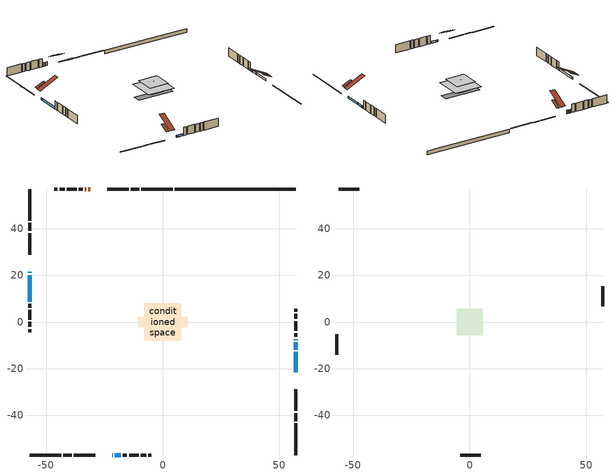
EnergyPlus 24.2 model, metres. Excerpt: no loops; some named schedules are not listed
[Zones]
conditioned space
 floor outside (Floor1 construction): -3.98,-3.98 -3.98,3.98 3.98,3.98 3.98,-3.98 z0.91
 floor adiabatic (AdiabaticFloorConstruction): -7.97,-7.97 -7.97,7.97 7.97,7.97 7.97,-7.97 z3.35
 floor foundation (Slab1 construction): -10.71,-2.23 -10.71,2.23 10.71,2.23 10.71,-2.23 z-1.32
 wall outside (RimJoist1 construction): 4.32,57.01 -9.21,57.01 / -57.01,-57.01 -43.48,-57.01 / -57.01,57.01 -57.01,43.48 / 57.01,-57.01 57.01,-43.48 z0.91:1.21
 wall outside (RimJoist2 construction): -10.14,57.01 -13.68,57.01 / -42.55,-57.01 -39.01,-57.01 / -57.01,42.55 -57.01,39.01 / 57.01,-42.55 57.01,-39.01 z0.91:1.21
 wall outside (RimJoist3 construction): -14.6,57.01 -23.85,57.01 / -38.08,-57.01 -28.84,-57.01 / -57.01,38.08 -57.01,28.84 / 57.01,-38.08 57.01,-28.84 z0.91:1.21
 wall outside (AdiabaticWallConstruction 1): -31.06,57.01 -31.94,57.01 / -32.86,57.01 -33.37,57.01 z0.91:2.94
 wall outside (AdiabaticWallConstruction): -57.01,21.63 -57.01,21 / 57.01,-21.63 57.01,-12.79 / 57.01,-11.86 57.01,-8.66 / 57.01,-7.73 57.01,-7.32 / -21.63,-57.01 -21.42,-57.01 / -20.5,-57.01 -17.97,-57.01 / -57.01,20.08 -57.01,8.71 z0.91:2.13
 wall outside (Wall1 construction): -34.3,57.01 -35.97,57.01 / -17.04,-57.01 -15.37,-57.01 / -57.01,7.78 -57.01,6.11 / 57.01,-6.39 57.01,-4.72 z0.91:5.79
 wall outside (Wall2 construction): -36.9,57.01 -41.08,57.01 / -14.44,-57.01 -10.26,-57.01 / -57.01,5.18 -57.01,1.01 / 57.01,-3.79 57.01,0.38 z0.91:5.79
 wall outside (Wall3 construction): -42.01,57.01 -44.19,57.01 / -9.33,-57.01 -7.15,-57.01 / -57.01,0.08 -57.01,-2.11 / 57.01,1.31 57.01,3.5 z0.91:5.79
 wall outside (Wall4 construction): -45.12,57.01 -46.41,57.01 / -6.22,-57.01 -4.93,-57.01 / -57.01,-3.04 -57.01,-4.33 / 57.01,4.43 57.01,5.72 z0.91:5.79
 wall foundation (FoundationWall1 construction): 5.25,57.01,-1.32 5.25,57.01,0.91 51.83,57.01,0.91 51.83,57.01,0.77 57.01,57.01,0.77 57.01,57.01,-1.32
 window (WindowConstruction 4): -57.01,21.63 -57.01,21 z0.91:2.13
 window (WindowConstruction 3): 57.01,-21.63 57.01,-12.79 z0.91:2.13
 window (WindowConstruction): 57.01,-11.86 57.01,-8.66 z0.91:2.13
 window (WindowConstruction 5): 57.01,-7.73 57.01,-7.32 z0.91:2.13
 window (WindowConstruction 6): -21.63,-57.01 -21.42,-57.01 z0.91:2.13
 window (WindowConstruction 1): -20.5,-57.01 -17.97,-57.01 z0.91:2.13
 window (WindowConstruction 2): -57.01,20.08 -57.01,8.71 z0.91:2.13
 door (Door): -31.06,57.01 -31.94,57.01 z0.91:2.94
 door (Door 1): -32.87,57.01 -33.37,57.01 z0.91:2.94
 ceiling adiabatic (AdiabaticFloorConstruction): 7.97,-7.97 7.97,7.97 -7.97,7.97 -7.97,-7.97 z3.35
 roof outside (Roof1 construction): -26.19,57.01,5.79 -26.19,51.96,8.31 -24.78,51.96,8.31 -24.78,57.01,5.79; -26.5,-57.01,5.79 -26.5,-51.96,8.31 -27.91,-51.96,8.31 -27.91,-57.01,5.79; -57.01,26.5,5.79 -51.96,26.5,8.31 -51.96,27.91,8.31 -57.01,27.91,5.79; 57.01,-26.5,5.79 51.96,-26.5,8.31 51.96,-27.91,8.31 57.01,-27.91,5.79
attic - vented
 floor to conditioned space (Floor2 construction Reversed): -5.64,-5.64 -5.64,5.64 5.64,5.64 5.64,-5.64 z5.79
 floor to conditioned space (Floor3 construction Reversed): -0.84,-0.84 -0.84,0.84 0.84,0.84 0.84,-0.84 z5.79
 wall outside (Wall5 construction): -47.34,57.01 -56.08,57.01 / -4,-57.01 4.74,-57.01 / -57.01,-5.26 -57.01,-13.99 / 57.01,6.65 57.01,15.38 z0.91:5.79
 roof outside (Roof2 construction): -30.13,57.01,5.79 -30.13,46.23,11.18 -27.12,46.23,11.18 -27.12,57.01,5.79; -22.56,-57.01,5.79 -22.56,-46.23,11.18 -25.57,-46.23,11.18 -25.57,-57.01,5.79; -57.01,22.56,5.79 -46.23,22.56,11.18 -46.23,25.57,11.18 -57.01,25.57,5.79; 57.01,-22.56,5.79 46.23,-22.56,11.18 46.23,-25.57,11.18 57.01,-25.57,5.79
[Building]
Building 1: Terrain=Suburbs
[Site:Location]
Montreal Mirabel Intl AP_QC: Latitude {deg}=45.68; Longitude {deg}=-74.03; Time Zone {hr}=-5; Elevation {m}=82; Keep Site Location Information=Yes
[Site:GroundTemperature:Shallow]
0.642858, -1.75623, -1.94836, -0.80987, 3.76054, 8.30966, 12.2535, 14.7518, 14.9641, 12.9321, 9.08883, 4.67926
[Site:WaterMainsTemperature]
Calculation Method=Schedule; Temperature Schedule=mains temperature schedule
[Material] Roughness=Rough; Thermal Absorptance=0.9
Name | Thickness {m} | Conductivity {W/m-K} | Density {kg/m3} | Specific Heat {J/kg-K} | Solar Absorptance | Visible Absorptance
asphalt or fiberglass shingles | 0.00635 | 0.162714 | 1121.4 | 1465.45 | 0.84 | 0.84
ceiling loosefill ins | 0.169333 | 0.0480833 | 16.02 | 1046.75 | 0.7 | 0.7
ceiling stud and cavity | 0.1397 | 0.130919 | 65.682 | 1177.47 | 0.7 | 0.7
ceiling stud and cavity 1 | 0.1397 | 0.132449 | 65.682 | 1177.47 | 0.7 | 0.7
concrete 4.0 in. | 0.1016 | 1.803125 | 2242.8 | 837.4 | 0.7 | 0.7
concrete 8.0 in. | 0.2032 | 1.803125 | 2242.8 | 837.4 | 0.7 | 0.7
door material | 0.04445 | 0.053851 | 512.64 | 1214.23 | 0.7 | 0.7
exterior vertical ins | 0.061077 | 0.029427 | 32.04 | 1214.23 | 0.7 | 0.7
floor covering | 0.0127 | 0.0433444 | 54.468 | 1339.84 | 0.6 | 0.6
floor rigid ins; rim joist rigid ins; roof rigid ins; wall rigid ins | 0.051816 | 0.029427 | 32.04 | 1214.23 | 0.7 | 0.7
floor rigid ins 1; wall rigid ins 1 | 0.512978 | 0.029427 | 32.04 | 1214.23 | 0.7 | 0.7
floor stud and cavity | 0.1397 | 0.0864058 | 92.3553 | 1139.71 | 0.7 | 0.7
floor stud and cavity 1 | 0.1397 | 1.75129 | 37.0049 | 1207.88 | 0.7 | 0.7
furniture material conditioned space 1 | 0.1524 | 0.115458 | 640.8 | 1214.23 | 0.6 | 0.6
gypsum board | 0.0127 | 0.160291 | 801 | 837.4 | 0.6 | 0.6
gypsum board 1 | 0.0127 | 0.160291 | 801 | 837.4 | 0.7 | 0.7
osb sheathing 0.5 in. | 0.0127 | 0.115458 | 512.64 | 1214.23 | 0.7 | 0.7
osb sheathing 0.75 in. | 0.01905 | 0.115458 | 512.64 | 1214.23 | 0.7 | 0.7
osb sheathing 2.0 in. | 0.0508 | 0.115458 | 512.64 | 1214.23 | 0.7 | 0.7
rim joist rigid ins 1 | 0.103632 | 0.029427 | 32.04 | 1214.23 | 0.7 | 0.7
rim joist stud and cavity | 0.0508 | 0.0379316 | 125.044 | 1163.47 | 0.6 | 0.6
rim joist stud and cavity 1 | 0.0508 | 0.086486 | 125.044 | 1163.47 | 0.6 | 0.6
rim joist stud and cavity 2 | 0.0508 | 0.0327625 | 125.044 | 1163.47 | 0.6 | 0.6
roof stud and cavity | 0.2032 | 0.172982 | 78.34581 | 1123.46 | 0.7 | 0.7
wall stud and cavity | 0.1397 | 0.0932297 | 139.0536 | 1170.24 | 0.7 | 0.7
wall stud and cavity 1 | 0.1397 | 0.152575 | 139.0536 | 1170.24 | 0.7 | 0.7
wall stud and cavity 2 | 0.1397 | 0.155262 | 139.0536 | 1170.24 | 0.7 | 0.7
wall stud and cavity 3 | 0.1397 | 0.194937 | 139.0536 | 1170.24 | 0.7 | 0.7
wall stud and cavity 4 | 0.0889 | 6.1454 | 50.32683 | 1063.81 | 0.6 | 0.6
wall stud and cavity 5 | 0.0889 | 0.380278 | 52.3479 | 1209.89 | 0.7 | 0.7
wall stud and cavity 6 | 0.0889 | 0.391764 | 83.0341 | 1211.67 | 0.7 | 0.7
wood siding | 0.0254 | 0.102417 | 544.68 | 1172.36 | 0 | 0
wood siding 1 | 0.00254 | 0.102417 | 544.68 | 1172.36 | 0 | 0
wood siding 2; wood siding 3; wood siding 4 | 0.0254 | 0.102417 | 544.68 | 1172.36 | 0.7 | 0.7
[WindowMaterial:SimpleGlazingSystem]
Name | U-Factor {W/m2-K} | Solar Heat Gain Coefficient
WindowMaterial | 2.97187 | 0.6
WindowMaterial 1 | 2.93382 | 0.6
WindowMaterial 2 | 4.18923 | 0.66
WindowMaterial 3 | 3.09508 | 0.34
[Construction]
AdiabaticFloorConstruction: floor stud and cavity 1, floor rigid ins 1, osb sheathing 0.75 in., floor covering
AdiabaticWallConstruction: wood siding 3, wall rigid ins 1, wall stud and cavity 5, gypsum board
AdiabaticWallConstruction 1: wood siding 4, wall rigid ins 1, wall stud and cavity 5, gypsum board
Door; Door 1: door material
Floor1 construction: floor stud and cavity, floor rigid ins, osb sheathing 0.75 in., floor covering
Floor2 construction Reversed: gypsum board, ceiling stud and cavity, ceiling loosefill ins
Floor3 construction Reversed: gypsum board, ceiling stud and cavity 1, ceiling loosefill ins
FoundationWall1 construction: concrete 8.0 in., gypsum board 1
furniture construction conditioned space 1: furniture material conditioned space 1
PartitionWallConstruction: gypsum board, wall stud and cavity 6, gypsum board
RimJoist1 construction: wood siding 2, rim joist rigid ins, osb sheathing 2.0 in., rim joist stud and cavity
RimJoist2 construction: wood siding 2, rim joist rigid ins 1, osb sheathing 2.0 in., rim joist stud and cavity 1
RimJoist3 construction: wood siding 2, rim joist rigid ins, osb sheathing 2.0 in., rim joist stud and cavity 2
Roof1 construction: asphalt or fiberglass shingles, roof rigid ins, osb sheathing 0.75 in., roof stud and cavity, gypsum board
Roof2 construction: asphalt or fiberglass shingles
Slab1 construction: concrete 4.0 in.
Wall1 construction: wood siding, wall rigid ins, osb sheathing 0.5 in., wall stud and cavity, gypsum board
Wall2 construction: wood siding, wall rigid ins, osb sheathing 0.5 in., wall stud and cavity 1, gypsum board
Wall3 construction: wood siding, wall rigid ins, osb sheathing 0.5 in., wall stud and cavity 2, gypsum board
Wall4 construction: wood siding, wall rigid ins, osb sheathing 0.5 in., wall stud and cavity 3, gypsum board
Wall5 construction: wood siding 1, wall stud and cavity 4
WindowConstruction: WindowMaterial
WindowConstruction 1; WindowConstruction 2; WindowConstruction 3: WindowMaterial 1
WindowConstruction 4: WindowMaterial 2
WindowConstruction 5; WindowConstruction 6: WindowMaterial 3
[Zone] Multiplier=1; Part of Total Floor Area=Yes
Name | Volume {m3}
attic - vented | 110.313
conditioned space | 874.8
[Space]
Name | Zone | Volume {m3}
attic - vented 1 | attic - vented | 110.313
conditioned space 1 | conditioned space | 874.8
[ZoneInfiltration:EffectiveLeakageArea]
infil attic - vented 1: Zone or Space=attic - vented 1; Schedule=Always On Discrete; Effective Air Leakage Area {cm2}=5994; Stack Coefficient=0.000713856; Wind Coefficient=1.8052e-05
[ZoneMixing]
whole house fan mix: Zone or Space=attic - vented; Schedule=Always On Continuous; Design Flow Rate Calculation Method=Flow/Zone; Design Flow Rate {m3/s}=0; Source Zone or Space=conditioned space
[SurfaceProperty:ExposedFoundationPerimeter]
Slab1: Exposed Perimeter Calculation Method=TotalExposedPerimeter; Total Exposed Perimeter {m}=51.758
[InternalMass] Zone or ZoneList=conditioned space; Space or SpaceList=conditioned space 1
Name | Construction | Surface Area {m2}
furniture mass conditioned space 1 | furniture construction conditioned space 1 | 165.34
partition wall mass | PartitionWallConstruction | 413.35
[Lights]
interior lighting: Zone or ZoneList or Space or SpaceList=conditioned space 1; Schedule=interior lighting schedule; Design Level Calculation Method=LightingLevel; Lighting Level {W}=343.2; Return Air Fraction=0; Fraction Radiant=0.6; Fraction Visible=0.2; Fraction Replaceable=1
[People]
occupants: Zone or ZoneList or Space or SpaceList=conditioned space 1; Number of People Schedule=occupants schedule; Number of People Calculation Method=People; Number of People=3; Fraction Radiant=0.314171; Sensible Heat Fraction=0.56303; Activity Level Schedule=occupants activity schedule; Carbon Dioxide Generation Rate {m3/s-W}=0; Enable ASHRAE 55 Comfort Warnings=No; Mean Radiant Temperature Calculation Type=EnclosureAveraged
[ElectricEquipment] Zone or ZoneList or Space or SpaceList=conditioned space 1; Design Level Calculation Method=EquipmentLevel
Name | Schedule | Design Level {W} | Fraction Latent | Fraction Radiant | Fraction Lost
clothes dryer | clothes dryer schedule | 140.772 | 0.015 | 0.081 | 0.85
clothes washer | clothes washer schedule | 32.1985 | 0.03 | 0.162 | 0.7
cooking range | cooking range schedule | 215.147 | 0.08 | 0.432 | 0.2
dishwasher | dishwasher schedule | 66.8632 | 0.3 | 0.18 | 0.4
fridge | fridge schedule | 72.9452 | 0 | 0.6 | 0
mech vent house fan | mech vent house fan schedule | 390 | 0 | 0 | 1
mech vent house fan cfis | mech vent house fan cfis schedule | 0 | 0 | 0 | 0
misc plug loads | misc plug loads schedule | 494.7 | 0.045 | 0.513 | 0.1
whole house fan | Always On Discrete | 0 | 0 | 0 | 1
[OtherEquipment] Zone or ZoneList or Space or SpaceList=conditioned space 1; Design Level Calculation Method=EquipmentLevel
Name | Fuel Type | Schedule | Design Level {W} | Fraction Latent | Fraction Radiant | Fraction Lost
clothes dryer 1 | Electricity | clothes dryer schedule | 0 | 0.015 | 0.081 | 0.85
cooking range 1 | Electricity | cooking range schedule | 0 | 0.08 | 0.432 | 0.2
general water use latent | None | general water use schedule | 62.594 | 1 | 0 | 0
general water use sensible | None | general water use schedule | -61.6891 | 0 | 0.6 | 0
mech vent house fan latent load | None | Always On Discrete | 0 | 1 | 0 | 0
mech vent house fan sensible load | None | Always On Discrete | 0 | 0 | 0 | 0
water heater energy adjustment1 | Electricity | Always On Discrete | 0.01 | 0 | 0 | 1
[ZoneInfiltration:DesignFlowRate] Zone or ZoneList or Space or SpaceList=conditioned space 1; Schedule=Always On Discrete; Design Flow Rate Calculation Method=Flow/Zone; Design Flow Rate {m3/s}=0
infil flow; natural vent flow; whole house fan flow
[AvailabilityManager:Scheduled]
air source heat pump airloop Availability Manager: Schedule=Always On Discrete
[Foundation:Kiva]
Foundation Kiva 1: Initial Indoor Air Temperature {C}=21; Wall Height Above Grade {m}=0.910011; Wall Depth Below Slab {m}=0.2032; Custom Block Material Name 1=exterior vertical ins; Custom Block Depth 1 {m}=2.23001; Custom Block X Position 1 {m}=0.2159; Custom Block Z Position 1 {m}=0
[Foundation:Kiva:Settings]
Soil Conductivity {W/m-K}=0.849921; Soil Density {kg/m3}=1842.3; Soil Specific Heat {J/kg-K}=418.7; Ground Solar Absorptivity=0.9; Ground Thermal Absorptivity=0.9; Ground Surface Roughness {m}=0.03; Far-Field Width {m}=40; Deep-Ground Boundary Condition=ZeroFlux; Deep-Ground Depth {m}=40; Minimum Cell Dimension {m}=0.2; Maximum Cell Growth Coefficient=3; Simulation Timestep=Timestep
[Exterior:Lights]
exterior lighting: Schedule=exterior lighting schedule; Design Level {W}=75.6
[EnergyManagementSystem:GlobalVariable]
air_source_heat_pump_airloop_Fan_RTF
infil_program_Qfan
infil_program_Qinf
natural_vent_program_Qnv
natural_vent_program_Qwhf
[EnergyManagementSystem:Sensor]
Name | Output:Variable or Output:Meter Index Key | Output:Variable or Output:Meter
airflow_gain | infil flow | Infiltration Sensible Heat Gain Energy
airflow_gain_1 | natural vent flow | Infiltration Sensible Heat Gain Energy
airflow_gain_2 | whole house fan flow | Infiltration Sensible Heat Gain Energy
airflow_loss | infil flow | Infiltration Sensible Heat Loss Energy
airflow_loss_1 | natural vent flow | Infiltration Sensible Heat Loss Energy
airflow_loss_2 | whole house fan flow | Infiltration Sensible Heat Loss Energy
clg_load_cond |  | Cooling:EnergyTransfer:Zone:CONDITIONED SPACE
clg_sp_s; clg_sp_s_1 | cooling setpoint | Schedule Value
clothes_dryer_exhaust_0_sch_s | clothes dryer exhaust 0 schedule | Schedule Value
cool_season | cooling season schedule | Schedule Value
htg_load_cond |  | Heating:EnergyTransfer:Zone:CONDITIONED SPACE
htg_sp_s; htg_sp_s_1 | heating setpoint | Schedule Value
ig_ee_conv | clothes dryer | Electric Equipment Convective Heating Energy
ig_ee_conv_2 | cooking range | Electric Equipment Convective Heating Energy
ig_ee_conv_4 | fridge | Electric Equipment Convective Heating Energy
ig_ee_conv_5 | misc plug loads | Electric Equipment Convective Heating Energy
ig_ee_conv_6 | whole house fan | Electric Equipment Convective Heating Energy
ig_ee_rad | clothes dryer | Electric Equipment Radiant Heating Energy
ig_ee_rad_2 | cooking range | Electric Equipment Radiant Heating Energy
ig_ee_rad_4 | fridge | Electric Equipment Radiant Heating Energy
ig_ee_rad_5 | misc plug loads | Electric Equipment Radiant Heating Energy
ig_ee_rad_6 | whole house fan | Electric Equipment Radiant Heating Energy
ig_lgt_conv | interior lighting | Lights Convective Heating Energy
ig_lgt_rad | interior lighting | Lights Radiant Heating Energy
ig_lgt_vis | interior lighting | Lights Visible Radiation Heating Energy
ig_oe_conv | clothes dryer 1 | Other Equipment Convective Heating Energy
ig_oe_conv_1 | cooking range 1 | Other Equipment Convective Heating Energy
ig_oe_conv_2 | general water use latent | Other Equipment Convective Heating Energy
ig_oe_conv_3 | general water use sensible | Other Equipment Convective Heating Energy
ig_oe_conv_4 | water heater energy adjustment1 | Other Equipment Convective Heating Energy
ig_oe_rad | clothes dryer 1 | Other Equipment Radiant Heating Energy
ig_oe_rad_1 | cooking range 1 | Other Equipment Radiant Heating Energy
ig_oe_rad_2 | general water use latent | Other Equipment Radiant Heating Energy
ig_oe_rad_3 | general water use sensible | Other Equipment Radiant Heating Energy
ig_oe_rad_4 | water heater energy adjustment1 | Other Equipment Radiant Heating Energy
ig_ppl_conv | occupants | People Convective Heating Energy
ig_ppl_rad | occupants | People Radiant Heating Energy
im_conv | furniture mass conditioned space 1 | Surface Inside Face Convection Heat Gain Energy
im_conv_1 | partition wall mass | Surface Inside Face Convection Heat Gain Energy
im_ig | furniture mass conditioned space 1 | Surface Inside Face Internal Gains Radiation Heat Gain Energy
im_ig_1 | partition wall mass | Surface Inside Face Internal Gains Radiation Heat Gain Energy
im_lgt | furniture mass conditioned space 1 | Surface Inside Face Lights Radiation Heat Gain Energy
im_lgt_1 | partition wall mass | Surface Inside Face Lights Radiation Heat Gain Energy
im_sol | furniture mass conditioned space 1 | Surface Inside Face Solar Radiation Heat Gain Energy
im_sol_1 | partition wall mass | Surface Inside Face Solar Radiation Heat Gain Energy
im_surf | furniture mass conditioned space 1 | Surface Inside Face Net Surface Thermal Radiation Heat Gain Energy
im_surf_1 | partition wall mass | Surface Inside Face Net Surface Thermal Radiation Heat Gain Energy
mv_conv | mech vent house fan | Electric Equipment Convective Heating Energy
mv_conv_1 | mech vent house fan cfis | Electric Equipment Convective Heating Energy
mv_conv_2 | mech vent house fan latent load | Other Equipment Convective Heating Energy
mv_conv_3 | mech vent house fan sensible load | Other Equipment Convective Heating Energy
mv_rad | mech vent house fan | Electric Equipment Radiant Heating Energy
mv_rad_1 | mech vent house fan cfis | Electric Equipment Radiant Heating Energy
mv_rad_2 | mech vent house fan latent load | Other Equipment Radiant Heating Energy
mv_rad_3 | mech vent house fan sensible load | Other Equipment Radiant Heating Energy
natural_vent_s | natural vent schedule | Schedule Value
out_pb_s |  | Site Outdoor Air Barometric Pressure
out_wt_s |  | Site Outdoor Air Humidity Ratio
site_vw_s |  | Site Wind Speed
ss_back_out | Window1 | Surface Window Shortwave from Zone Back Out Window Heat Transfer Rate
ss_back_out_1 | Window14 | Surface Window Shortwave from Zone Back Out Window Heat Transfer Rate
ss_back_out_2 | Window2 | Surface Window Shortwave from Zone Back Out Window Heat Transfer Rate
ss_back_out_3 | Window21 | Surface Window Shortwave from Zone Back Out Window Heat Transfer Rate
ss_back_out_4 | Window23 | Surface Window Shortwave from Zone Back Out Window Heat Transfer Rate
ss_back_out_5 | Window3 | Surface Window Shortwave from Zone Back Out Window Heat Transfer Rate
ss_back_out_6 | Window5 | Surface Window Shortwave from Zone Back Out Window Heat Transfer Rate
ss_conv | Door1 | Surface Inside Face Convection Heat Gain Energy
ss_conv_1 | Door2 | Surface Inside Face Convection Heat Gain Energy
ss_conv_2 | Window1 | Surface Inside Face Convection Heat Gain Energy
ss_conv_3 | Window14 | Surface Inside Face Convection Heat Gain Energy
ss_conv_4 | Window2 | Surface Inside Face Convection Heat Gain Energy
ss_conv_5 | Window21 | Surface Inside Face Convection Heat Gain Energy
ss_conv_6 | Window23 | Surface Inside Face Convection Heat Gain Energy
ss_conv_7 | Window3 | Surface Inside Face Convection Heat Gain Energy
ss_conv_8 | Window5 | Surface Inside Face Convection Heat Gain Energy
ss_ig | Door1 | Surface Inside Face Internal Gains Radiation Heat Gain Energy
ss_ig_1 | Door2 | Surface Inside Face Internal Gains Radiation Heat Gain Energy
ss_ig_2 | Window1 | Surface Inside Face Internal Gains Radiation Heat Gain Energy
ss_ig_3 | Window14 | Surface Inside Face Internal Gains Radiation Heat Gain Energy
ss_ig_4 | Window2 | Surface Inside Face Internal Gains Radiation Heat Gain Energy
ss_ig_5 | Window21 | Surface Inside Face Internal Gains Radiation Heat Gain Energy
ss_ig_6 | Window23 | Surface Inside Face Internal Gains Radiation Heat Gain Energy
ss_ig_7 | Window3 | Surface Inside Face Internal Gains Radiation Heat Gain Energy
ss_ig_8 | Window5 | Surface Inside Face Internal Gains Radiation Heat Gain Energy
ss_lgt | Door1 | Surface Inside Face Lights Radiation Heat Gain Energy
ss_lgt_1 | Door2 | Surface Inside Face Lights Radiation Heat Gain Energy
ss_sol | Door1 | Surface Inside Face Solar Radiation Heat Gain Energy
ss_sol_1 | Door2 | Surface Inside Face Solar Radiation Heat Gain Energy
ss_surf | Door1 | Surface Inside Face Net Surface Thermal Radiation Heat Gain Energy
ss_surf_1 | Door2 | Surface Inside Face Net Surface Thermal Radiation Heat Gain Energy
ss_surf_2 | Window1 | Surface Inside Face Net Surface Thermal Radiation Heat Gain Energy
ss_surf_3 | Window14 | Surface Inside Face Net Surface Thermal Radiation Heat Gain Energy
ss_surf_4 | Window2 | Surface Inside Face Net Surface Thermal Radiation Heat Gain Energy
ss_surf_5 | Window21 | Surface Inside Face Net Surface Thermal Radiation Heat Gain Energy
ss_surf_6 | Window23 | Surface Inside Face Net Surface Thermal Radiation Heat Gain Energy
ss_surf_7 | Window3 | Surface Inside Face Net Surface Thermal Radiation Heat Gain Energy
ss_surf_8 | Window5 | Surface Inside Face Net Surface Thermal Radiation Heat Gain Energy
ss_trans_in | Window1 | Surface Window Transmitted Solar Radiation Rate
ss_trans_in_1 | Window14 | Surface Window Transmitted Solar Radiation Rate
ss_trans_in_2 | Window2 | Surface Window Transmitted Solar Radiation Rate
ss_trans_in_3 | Window21 | Surface Window Transmitted Solar Radiation Rate
ss_trans_in_4 | Window23 | Surface Window Transmitted Solar Radiation Rate
ss_trans_in_5 | Window3 | Surface Window Transmitted Solar Radiation Rate
ss_trans_in_6 | Window5 | Surface Window Transmitted Solar Radiation Rate
ss_trans_out | Window1 | Surface Inside Face Initial Transmitted Diffuse Transmitted Out Window Solar Radiation Rate
ss_trans_out_1 | Window14 | Surface Inside Face Initial Transmitted Diffuse Transmitted Out Window Solar Radiation Rate
ss_trans_out_2 | Window2 | Surface Inside Face Initial Transmitted Diffuse Transmitted Out Window Solar Radiation Rate
ss_trans_out_3 | Window21 | Surface Inside Face Initial Transmitted Diffuse Transmitted Out Window Solar Radiation Rate
ss_trans_out_4 | Window23 | Surface Inside Face Initial Transmitted Diffuse Transmitted Out Window Solar Radiation Rate
ss_trans_out_5 | Window3 | Surface Inside Face Initial Transmitted Diffuse Transmitted Out Window Solar Radiation Rate
ss_trans_out_6 | Window5 | Surface Inside Face Initial Transmitted Diffuse Transmitted Out Window Solar Radiation Rate
s_conv | Floor1 | Surface Inside Face Convection Heat Gain Energy
s_conv_1 | Floor2 | Surface Inside Face Convection Heat Gain Energy
s_conv_10 | RimJoist2:0 | Surface Inside Face Convection Heat Gain Energy
s_conv_11 | RimJoist2:180 | Surface Inside Face Convection Heat Gain Energy
s_conv_12 | RimJoist2:270 | Surface Inside Face Convection Heat Gain Energy
s_conv_13 | RimJoist2:90 | Surface Inside Face Convection Heat Gain Energy
s_conv_14 | RimJoist3:0 | Surface Inside Face Convection Heat Gain Energy
s_conv_15 | RimJoist3:180 | Surface Inside Face Convection Heat Gain Energy
s_conv_16 | RimJoist3:270 | Surface Inside Face Convection Heat Gain Energy
s_conv_17 | RimJoist3:90 | Surface Inside Face Convection Heat Gain Energy
s_conv_18 | Roof1:0 | Surface Inside Face Convection Heat Gain Energy
s_conv_19 | Roof1:180 | Surface Inside Face Convection Heat Gain Energy
s_conv_2 | Floor3 | Surface Inside Face Convection Heat Gain Energy
s_conv_20 | Roof1:270 | Surface Inside Face Convection Heat Gain Energy
s_conv_21 | Roof1:90 | Surface Inside Face Convection Heat Gain Energy
s_conv_22 | Slab1 | Surface Inside Face Convection Heat Gain Energy
s_conv_23 | Wall1:0 | Surface Inside Face Convection Heat Gain Energy
s_conv_24 | Wall1:180 | Surface Inside Face Convection Heat Gain Energy
s_conv_25 | Wall1:270 | Surface Inside Face Convection Heat Gain Energy
s_conv_26 | Wall1:90 | Surface Inside Face Convection Heat Gain Energy
s_conv_27 | Wall2:0 | Surface Inside Face Convection Heat Gain Energy
s_conv_28 | Wall2:180 | Surface Inside Face Convection Heat Gain Energy
s_conv_29 | Wall2:270 | Surface Inside Face Convection Heat Gain Energy
s_conv_3 | FoundationWall1 | Surface Inside Face Convection Heat Gain Energy
s_conv_30 | Wall2:90 | Surface Inside Face Convection Heat Gain Energy
s_conv_31 | Wall3:0 | Surface Inside Face Convection Heat Gain Energy
s_conv_32 | Wall3:180 | Surface Inside Face Convection Heat Gain Energy
s_conv_33 | Wall3:270 | Surface Inside Face Convection Heat Gain Energy
s_conv_34 | Wall3:90 | Surface Inside Face Convection Heat Gain Energy
s_conv_35 | Wall4:0 | Surface Inside Face Convection Heat Gain Energy
s_conv_36 | Wall4:180 | Surface Inside Face Convection Heat Gain Energy
s_conv_37 | Wall4:270 | Surface Inside Face Convection Heat Gain Energy
s_conv_38 | Wall4:90 | Surface Inside Face Convection Heat Gain Energy
s_conv_4 | inferred conditioned ceiling | Surface Inside Face Convection Heat Gain Energy
s_conv_5 | inferred conditioned floor | Surface Inside Face Convection Heat Gain Energy
s_conv_6 | RimJoist1:0 | Surface Inside Face Convection Heat Gain Energy
